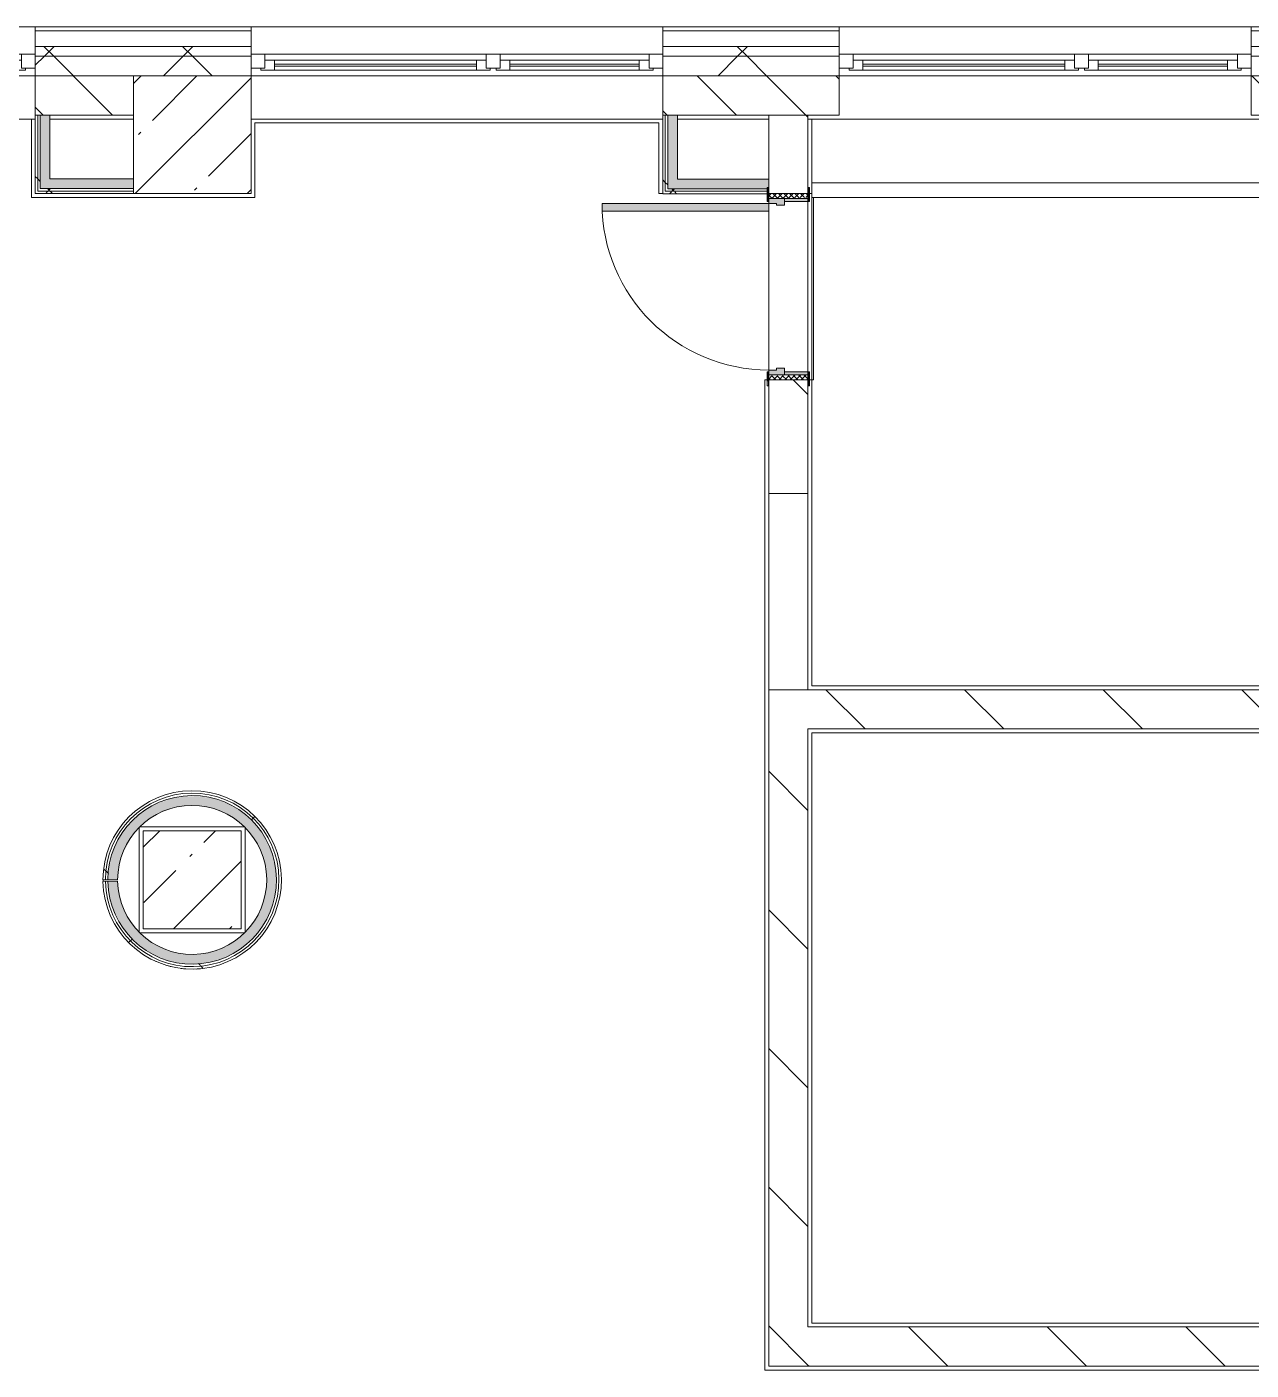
# Model space of a CAD drawing. Header units: millimetres. Extents: x -4005 to 195566, y -8553 to 29000.
# Drawn here: x 108310 to 114553, y 20500 to 27350 of the extents above; entities that cross this region are included whole.
import ezdxf

# ---------------------------------------------------------------- set-up
doc = ezdxf.new("R2010")
doc.units = ezdxf.units.MM
for name, color, linetype, lineweight, true_color in [('A-DOOR-2', 7, 'Continuous', 5, 0xaaaaaa), ('A-DOOR-3', 7, 'Continuous', 5, 0xe2e2e2), ('A-DOOR-FRAM-2', 7, 'Continuous', 5, 0xe2e2e2), ('A-DOOR-FRAM-3', 7, 'Continuous', 5, 0xaaaaaa), ('A-FLOR-2', 7, 'Continuous', 5, 0xaaaaaa), ('I-WALL-4', 7, 'Continuous', 5, 0xe7e7e7), ('I-WALL-5', 7, 'Continuous', 9, 0xe7e7e7)]:
    doc.layers.add(name, color=color, linetype=linetype, lineweight=lineweight, true_color=true_color)
for name, color, linetype, lineweight in [('A-GLAZ-2', 7, 'Continuous', 5), ('A-WALL', 7, 'Continuous', 9), ('A-WALL-2', 7, 'Continuous', 5), ('I-WALL-6', 7, 'Continuous', 5), ('S-COLS-3', 7, 'Continuous', 5)]:
    doc.layers.add(name, color=color, linetype=linetype, lineweight=lineweight)
pattern_1 = [(135, (60693.44, 0), (-353.5534, -353.5534), [])]
pattern_2 = [(45, (60693.44, 0), (-353.5534, 353.5534), []), (135, (60693.44, 0), (-353.5534, -353.5534), [])]
pattern_3 = [(45, (60693.44, 0), (-530.33, 530.33), []), (135, (60693.44, 0), (-530.33, -530.33), [])]

# ---------------------------------------------------------------- blocks, each defined once
blk = doc.blocks.new('BSC_Колонна _Прямоугольная - 500х500-V177-1_4_1_птичка')
at = {"layer": 'S-COLS-3'}
h = blk.add_hatch(dxfattribs=at)
h.set_pattern_fill('FP_216', color=256, style=0, pattern_type=2)
h.set_pattern_definition([(45, (-48460, -23000), (-285.123, 285.123), []), (45, (-48174.88, -23000), (-285.123, 285.123), [504.031, -100.806, 16.764, -84.042])])
h.paths.add_polyline_path([(188.6, -250), (250, -250), (250, 250), (-250, 250), (-245.1, -250), (117.5, -250)])
for p, q in [((250, 250), (-250, 250)), ((-250, 250), (-250, -250)), ((250, -250), (250, 250)), ((-250, -250), (250, -250))]:
    blk.add_line(p, q, dxfattribs=at)
blk = doc.blocks.new('120_Окно_СКБ_2Ст - 120_Окно_СКБ_2Ст 3100х2500 _мал_створка слева_-22273855-1_4_1_птичка')
at = {"layer": 'A-GLAZ-2'}
for p, q in [((-1550, -75), (-1550, -5)), ((-1550, -5), (-1480, -5)), ((1550, -5), (-1550, -5)), ((-1480, -5), (-1480, -75)), ((650, -35), (-1480, -35)), ((-1480, -35), (-1480, -75)), ((-1430, -85), (-1430, -35)), ((-1430, -55), (600, -55)), ((600, -65), (-1430, -65)), ((600, -85), (600, -35)), ((650, -75), (650, -5)), ((650, -5), (720, -5)), ((650, -75), (650, -35)), ((720, -5), (720, -75)), ((1480, -35), (720, -35)), ((720, -35), (720, -75)), ((770, -85), (770, -35)), ((770, -55), (1430, -55)), ((1430, -65), (770, -65)), ((1430, -85), (1430, -35)), ((1480, -75), (1480, -5)), ((1480, -5), (1550, -5)), ((1480, -75), (1480, -35)), ((1550, -5), (1550, -75)), ((-1480, -75), (-1550, -75)), ((-1550, -75), (-1500, -75)), ((-1480, -75), (-1500, -75)), ((-1500, -75), (-1500, -85)), ((-1500, -85), (670, -85)), ((670, -85), (-1500, -85)), ((720, -75), (650, -75)), ((670, -75), (650, -75)), ((670, -75), (700, -75)), ((670, -85), (670, -75)), ((720, -75), (700, -75)), ((700, -75), (700, -85)), ((700, -85), (1500, -85)), ((1500, -85), (700, -85)), ((1550, -75), (1480, -75)), ((1500, -75), (1480, -75)), ((1500, -75), (1550, -75)), ((1500, -85), (1500, -75))]:
    blk.add_line(p, q, dxfattribs=at)
blk = doc.blocks.new('120_Окно_СКБ_2Ст - 120_Окно_СКБ_2Ст 2100х2400 _мал створка справа_-19092174-1_4_1_птичка')
at = {"layer": 'A-GLAZ-2'}
for p, q in [((-1050, -75), (-1050, -5)), ((-1050, -5), (-980, -5)), ((1050, -5), (-1050, -5)), ((-980, -5), (-980, -75)), ((150, -35), (-980, -35)), ((-980, -35), (-980, -75)), ((-930, -85), (-930, -35)), ((-930, -55), (100, -55)), ((100, -65), (-930, -65)), ((100, -85), (100, -35)), ((150, -75), (150, -5)), ((150, -5), (220, -5)), ((150, -75), (150, -35)), ((220, -5), (220, -75)), ((980, -35), (220, -35)), ((220, -35), (220, -75)), ((270, -85), (270, -35)), ((270, -55), (930, -55)), ((930, -65), (270, -65)), ((930, -85), (930, -35)), ((980, -75), (980, -5)), ((980, -5), (1050, -5)), ((980, -75), (980, -35)), ((1050, -5), (1050, -75)), ((-980, -75), (-1050, -75)), ((-1050, -75), (-1000, -75)), ((-980, -75), (-1000, -75)), ((-1000, -75), (-1000, -85)), ((-1000, -85), (170, -85)), ((170, -85), (-1000, -85)), ((220, -75), (150, -75)), ((170, -75), (150, -75)), ((170, -75), (200, -75)), ((170, -85), (170, -75)), ((220, -75), (200, -75)), ((200, -75), (200, -85)), ((200, -85), (1000, -85)), ((1000, -85), (200, -85)), ((1050, -75), (980, -75)), ((1000, -75), (980, -75)), ((1000, -75), (1050, -75)), ((1000, -85), (1000, -75))]:
    blk.add_line(p, q, dxfattribs=at)
blk = doc.blocks.new('110_Дверь_СКБ_1Ст_Внутренняя1 - Д-26л 950х2100 EIW30-32941023-1_4_1_птичка')
at = {"layer": 'A-DOOR-2'}
h = blk.add_hatch(dxfattribs=at)
h.set_pattern_fill('FP_71', color=256, style=0, pattern_type=2)
h.set_pattern_definition([(135, (1826.41, 164.685), (-14.14214, -14.14214), []), (225, (1826.41, 164.685), (14.14214, -14.14214), [])])
h.paths.add_polyline_path([(462.5, 100), (467.5, -100), (487.5, -100), (487.5, 100)])
at = {"layer": 'A-DOOR-3'}
h = blk.add_hatch(color=256, dxfattribs=at)
h.paths.add_polyline_path([(-437.5, 92.9), (-437.5, 20), (-402.5, 20), (-407.2, 60), (-412.5, 65.8), (-412.5, 100), (-437.5, 94.9), (-437.5, 94)])
h.paths.add_polyline_path([(427.5, 20), (462.5, 20), (462.5, 100), (437.5, 100), (437.5, 60), (427.5, 60), (427.5, 44)])
at = {"layer": 'A-DOOR-FRAM-2'}
for points in [[(397.5, 120), (397.5, 100), (437.5, 100), (437.5, 950), (397.5, 950), (397.5, 608.8)], [(-492.5, 100), (-422.5, 100), (-422.5, 108), (-492.5, 102.9)], [(447.5, 100), (517.5, 100), (517.5, 108), (447.5, 108)], [(-437.5, -3.2), (-437.5, -100), (-422.5, -100), (-422.5, 20), (-437.5, 20)], [(447.5, 20), (447.5, -100), (462.5, -100), (462.5, 20)], [(-492.5, -100), (-492.5, -108), (-422.5, -108), (-422.5, -100), (-462.5, -100)], [(447.5, -108), (517.5, -108), (517.5, -100), (447.5, -100)]]:
    blk.add_hatch(color=256, dxfattribs=at).paths.add_polyline_path(points)
at = {"layer": 'A-DOOR-FRAM-3'}
h = blk.add_hatch(dxfattribs=at)
h.set_pattern_fill('FP_72', color=256, style=0, pattern_type=2)
h.set_pattern_definition([(45, (-296.384, 164.685), (-14.1421, 14.1421), []), (135, (-296.384, 164.685), (-14.1421, -14.1421), [])])
h.paths.add_polyline_path([(-462.5, -100), (-437.5, -100), (-443.3, 100), (-462.5, 100), (-462.5, -3.2)])
at = {"layer": 'A-DOOR-2'}
for p, q in [((437.5, 950), (397.5, 950)), ((397.5, 950), (397.5, 100)), ((437.5, 100), (437.5, 950)), ((397.5, 100), (437.5, 100))]:
    blk.add_line(p, q, dxfattribs=at)
blk.add_arc((437.5, 100), 850, 90, 180, dxfattribs=at)
at = {"layer": 'A-DOOR-FRAM-3'}
for p, q in [((-422.5, 108), (-492.5, 108)), ((-492.5, 108), (-492.5, 100)), ((-492.5, 100), (-422.5, 100)), ((-437.5, 100), (-462.5, 100)), ((-462.5, 100), (-462.5, -100)), ((-412.5, 100), (-437.5, 100)), ((-437.5, 100), (-437.5, 20)), ((-437.5, -100), (-437.5, 100)), ((-422.5, 100), (-437.5, 100)), ((-437.5, 100), (-437.5, 99)), ((-437.5, 99), (-422.5, 99)), ((-422.5, 100), (-422.5, 108)), ((-422.5, 99), (-422.5, 100)), ((-412.5, 60), (-412.5, 100)), ((437.5, 100), (437.5, 60)), ((462.5, 100), (437.5, 100)), ((517.5, 108), (447.5, 108)), ((447.5, 108), (447.5, 100)), ((462.5, 100), (447.5, 100)), ((447.5, 100), (447.5, 99)), ((447.5, 100), (517.5, 100)), ((447.5, 99), (462.5, 99)), ((462.5, 20), (462.5, 100)), ((487.5, 100), (462.5, 100)), ((462.5, 100), (462.5, -100)), ((462.5, 99), (462.5, 100)), ((487.5, -100), (487.5, 100)), ((517.5, 100), (517.5, 108)), ((-437.5, 20), (-402.5, 20)), ((-422.5, 20), (-437.5, 20)), ((-437.5, 20), (-437.5, -100)), ((-422.5, -100), (-422.5, 20)), ((-402.5, 60), (-412.5, 60)), ((-402.5, 20), (-402.5, 60)), ((437.5, 60), (427.5, 60)), ((427.5, 60), (427.5, 20)), ((427.5, 20), (462.5, 20)), ((462.5, 20), (447.5, 20)), ((447.5, 20), (447.5, -100)), ((462.5, -100), (462.5, 20)), ((-422.5, -100), (-492.5, -100)), ((-492.5, -100), (-492.5, -108)), ((-492.5, -108), (-422.5, -108)), ((-462.5, -100), (-437.5, -100)), ((-437.5, -100), (-422.5, -100)), ((-422.5, -108), (-422.5, -100)), ((447.5, -100), (462.5, -100)), ((517.5, -100), (447.5, -100)), ((447.5, -100), (447.5, -108)), ((447.5, -108), (517.5, -108)), ((462.5, -100), (487.5, -100)), ((517.5, -108), (517.5, -100))]:
    blk.add_line(p, q, dxfattribs=at)
blk = doc.blocks.new('DOR_Проход в стене_Прямоугольный - 1000x1500-23441848-1_4_1_птичка')
at = {"layer": 'A-DOOR-2'}
for p, q in [((500, 100), (-500, 100)), ((500, -100), (-500, -100))]:
    blk.add_line(p, q, dxfattribs=at)
blk = doc.blocks.new('Зашивка приборов отопления7 - Зашивка приборов отопления-33277170-1_4_1_птичка')
at = {"layer": 'A-WALL-2'}
for p, q in [((51619.5, 26880), (51619.5, 26555)), ((54140, 26880), (51619.5, 26880)), ((54140, 26555), (54140, 26880)), ((51619.5, 26555), (54140, 26555)), ((54140, 26555), (51619.5, 26555)), ((51619.5, 26555), (51619.5, 26480)), ((54140, 26480), (54140, 26555)), ((51619.5, 26480), (54140, 26480))]:
    blk.add_line(p, q, dxfattribs=at)

msp = doc.modelspace()

# ---------------------------------------------------------------- hatches: boundary and pattern name
at = {"layer": 'A-WALL-2'}
h = msp.add_hatch(dxfattribs=at)
h.set_pattern_fill('FP_172', color=256, style=0, pattern_type=2)
h.set_pattern_definition(pattern_2)
h.paths.add_polyline_path([(145443.4, 27200), (145663.4, 27200), (145663.4, 27250), (141043.4, 27250), (141043.4, 27200), (145441.7, 27200)])
h.paths.add_polyline_path([(127803.4, 27200), (127803.4, 27250), (126853.4, 27250), (126853.4, 27200), (127453.4, 27200)])
h.paths.add_polyline_path([(131003.4, 27200), (131503.4, 27200), (131503.4, 27250), (128903.4, 27250), (128903.4, 27200), (128977.5, 27200)])
h.paths.add_polyline_path([(133603.4, 27200), (134943.4, 27200), (134943.4, 27250), (133603.4, 27250), (133603.4, 27210)])
h.paths.add_polyline_path([(137943.4, 27200), (137943.4, 27250), (137043.4, 27250), (137043.4, 27200), (137443.4, 27200)])
h.paths.add_polyline_path([(121453.4, 27200), (121753.4, 27200), (121753.4, 27250), (120698.4, 27250), (120698.4, 27200)])
h.paths.add_polyline_path([(118398.4, 27200), (118398.4, 27250), (117553.4, 27250), (117553.4, 27200), (118243.4, 27200)])
h.paths.add_polyline_path([(114853.4, 27200), (115453.4, 27200), (115453.4, 27250), (114553.4, 27250), (114553.4, 27200)])
h.paths.add_polyline_path([(112196.6, 27200), (112453.4, 27200), (112453.4, 27250), (111553.4, 27250), (111553.4, 27200)])
h.paths.add_polyline_path([(109050.2, 27200), (109453.4, 27200), (109453.4, 27250), (108353.4, 27250), (108353.4, 27200), (108853.4, 27200)])
h.paths.add_polyline_path([(103806.2, 27200), (105253.4, 27200), (105253.4, 27250), (102853.4, 27250), (102853.4, 27200), (103473.4, 27200)])
h = msp.add_hatch(dxfattribs=at)
h.set_pattern_fill('FP_172', color=256, style=0, pattern_type=2)
h.set_pattern_definition(pattern_2)
h.paths.add_polyline_path([(103453.4, 27100), (105253.4, 27100), (105253.4, 27200), (102853.4, 27200), (102853.4, 27100)])
h.paths.add_polyline_path([(114553.4, 27100), (115453.4, 27100), (115453.4, 27200), (114553.4, 27200), (114553.4, 27140)])
h.paths.add_polyline_path([(144793.4, 27100), (145663.4, 27100), (145658.9, 27200), (141043.4, 27198.1), (141043.4, 27100), (144709.5, 27100)])
h.paths.add_polyline_path([(112293.4, 27100), (112453.4, 27100), (112453.4, 27200), (111553.4, 27200), (111553.4, 27100), (112196.6, 27100)])
h.paths.add_polyline_path([(117553.4, 27100), (118398.4, 27100), (118398.4, 27200), (117553.4, 27200), (117553.4, 27140)])
h.paths.add_polyline_path([(120698.4, 27100), (121753.4, 27100), (121753.4, 27200), (120698.4, 27200), (120698.4, 27140)])
h.paths.add_polyline_path([(126853.4, 27100), (127771.4, 27102), (127771.4, 27110), (127803.4, 27110), (127803.4, 27200), (126853.4, 27200), (126853.4, 27140)])
h.paths.add_polyline_path([(109453.4, 27100), (109453.4, 27200), (108353.4, 27200), (108353.4, 27100), (109050.2, 27100)])
h.paths.add_polyline_path([(137443.4, 27100), (137943.4, 27100), (137943.4, 27200), (137043.4, 27200), (137043.4, 27100), (137367.9, 27100)])
h.paths.add_polyline_path([(134233.4, 27100), (134943.4, 27100), (134943.4, 27200), (133603.4, 27200), (133603.4, 27100), (134221.5, 27100)])
h.paths.add_polyline_path([(128903.4, 27100), (131503.4, 27100), (131503.4, 27200), (128903.4, 27200), (128903.4, 27110), (128935.4, 27110), (128935.4, 27102), (128903.4, 27102)])
h = msp.add_hatch(dxfattribs=at)
h.set_pattern_fill('FP_154', color=256, style=0, pattern_type=2)
h.set_pattern_definition([(135, (60693.44, 0), (-176.7767, -176.7767), [])])
h.paths.add_polyline_path([(128899.4, 26900), (131003.4, 26900), (131003.4, 27100), (128899.4, 27100)])
h.paths.add_polyline_path([(112293.4, 26900), (112453.4, 26900), (112453.4, 27100), (111553.4, 27100), (111553.4, 26900), (112196.6, 26900)])
h.paths.add_polyline_path([(114553.4, 26900), (114853.4, 26900), (114853.4, 27100), (114553.4, 27100), (114553.4, 26969.4)])
h.paths.add_polyline_path([(141343.4, 26900), (141343.4, 27100), (141043.4, 27100), (141043.4, 26900)])
h.paths.add_polyline_path([(137443.4, 26900), (137443.4, 27100), (137043.4, 27100), (137043.4, 26900), (137367.9, 26900)])
h.paths.add_polyline_path([(117553.4, 26900), (118398.4, 26900), (118398.4, 27100), (117553.4, 27100)])
h.paths.add_polyline_path([(121635.8, 26900), (121753.4, 26900), (121753.4, 27100), (121453.4, 27100), (121453.4, 26900)])
h.paths.add_polyline_path([(103453.4, 26900), (105253.4, 26900), (105253.4, 27100), (103453.4, 27100), (103453.4, 27061.4)])
h.paths.add_polyline_path([(120853.4, 26900), (120853.4, 27100), (120698.4, 27100), (120698.4, 26900)])
h.paths.add_polyline_path([(134943.4, 26900), (134943.4, 27100), (134733.4, 27100), (134733.4, 26900)])
h.paths.add_polyline_path([(134233.4, 26900), (134233.4, 27100), (133603.4, 27100), (133603.4, 26900), (134221.5, 26900)])
h.paths.add_polyline_path([(127753.4, 26900), (127753.4, 27100), (127453.4, 27100), (127453.4, 26900)])
h.paths.add_polyline_path([(108353.4, 26900), (108853.4, 26900), (108853.4, 27100), (108353.4, 27100), (108353.4, 27079.6)])
at = {"layer": 'I-WALL-4'}
for points in [[(108428.4, 26525), (108428.4, 26900), (108378.4, 26900), (108378.4, 26525)], [(108769.9, 26525), (108853.4, 26525), (108853.4, 26575), (108428.4, 26575), (108428.4, 26525), (108753.8, 26525)], [(109141.4, 22570.2), (109214, 22574.3), (109284.9, 22590.6), (109359, 22623), (109427.8, 22670.4), (109483.7, 22726.9), (109527.5, 22790.9), (109556.7, 22855), (109574.6, 22920.4), (109582.2, 22969.6), (109579.3, 23052.9), (109560.3, 23134.8), (109543.8, 23180.3), (109494.5, 23259.9), (109454.9, 23305.7), (109395.5, 23354.3), (109329.5, 23391.1), (109258.9, 23415.7), (109185.4, 23427.6), (109100.8, 23425.2), (109036.5, 23412.3), (108967.7, 23386.2), (108902.6, 23347.4), (108868.5, 23322.1), (108818.3, 23269.4), (108777.7, 23209.1), (108745.8, 23134.8), (108729.6, 23072.5), (108724.8, 23000), (108773.5, 23000.8), (108780.9, 23072.6), (108798.3, 23134.8), (108844.2, 23218.3), (108888.2, 23270), (108926.9, 23303.9), (108991.7, 23342.4), (109061.1, 23367.1), (109133.2, 23377.9), (109185.4, 23377.5), (109258.9, 23363.6), (109325, 23337.4), (109360.7, 23318.5), (109423.4, 23266), (109461.7, 23221.5), (109494.5, 23167.7), (109520.8, 23094.2), (109531.6, 23037.6), (109531.6, 22965.9), (109516.7, 22891.4), (109494.5, 22833.5), (109463.4, 22780.2), (109403.4, 22715.5), (109342, 22671.8), (109284.9, 22644.9), (109214, 22626.4), (109175.9, 22620.7), (109108, 22622.7), (109041.5, 22636.8), (108975, 22664.9), (108903.4, 22715.7), (108871.5, 22745.2), (108830.7, 22799.4), (108797, 22870.8), (108779.5, 22937.7), (108773.5, 22992.8), (108723.5, 22991.8), (108731.1, 22919.5), (108755.4, 22839.5), (108800.1, 22757.6), (108829.5, 22718.1), (108896.3, 22657.1), (108961.4, 22617), (109016.6, 22593.6), (109069.1, 22578.3), (109121.2, 22572.5)]]:
    msp.add_hatch(color=256, dxfattribs=at).paths.add_polyline_path(points)
at = {"layer": 'I-WALL-5'}
for points in [[(111628.4, 26524), (111628.4, 26900), (111578.4, 26900), (111578.4, 26524)], [(111812.9, 26524), (112085.4, 26524), (112085.4, 26530), (112093.4, 26530), (112093.4, 26574), (111628.4, 26574), (111628.4, 26524)]]:
    msp.add_hatch(color=256, dxfattribs=at).paths.add_polyline_path(points)
at = {"layer": 'I-WALL-6'}
h = msp.add_hatch(dxfattribs=at)
h.set_pattern_fill('FP_250', color=256, style=0, pattern_type=2)
h.set_pattern_definition(pattern_3)
h.paths.add_polyline_path([(108353.4, 26500), (108365.9, 26500), (108365.9, 26900), (108353.4, 26900), (108353.4, 26575)])
h = msp.add_hatch(dxfattribs=at)
h.set_pattern_fill('FP_250', color=256, style=0, pattern_type=2)
h.set_pattern_definition(pattern_3)
h.paths.add_polyline_path([(108365.9, 26512.5), (108378.4, 26512.5), (108378.4, 26900), (108365.9, 26900), (108365.9, 26575)])
h = msp.add_hatch(dxfattribs=at)
h.set_pattern_fill('FP_250', color=256, style=0, pattern_type=2)
h.set_pattern_definition(pattern_3)
h.paths.add_polyline_path([(111553.4, 26499), (111565.9, 26500), (111565.9, 26900), (111553.4, 26900), (111553.4, 26500)])
h = msp.add_hatch(dxfattribs=at)
h.set_pattern_fill('FP_250', color=256, style=0, pattern_type=2)
h.set_pattern_definition(pattern_3)
h.paths.add_polyline_path([(111578.4, 26511.5), (111578.4, 26900), (111565.9, 26900), (111565.9, 26511.5)])
h = msp.add_hatch(dxfattribs=at)
h.set_pattern_fill('FP_171', color=256, style=0, pattern_type=2)
h.set_pattern_definition(pattern_1)
h.paths.add_polyline_path([(112196.6, 20520), (112293.4, 20520), (112293.4, 23970), (112093.4, 23970), (112093.4, 20520), (112104.9, 20520)])
h.paths.add_polyline_path([(112196.6, 24970), (112293.4, 24970), (112293.4, 25550), (112093.4, 25550), (112093.4, 24970)])
h.paths.add_polyline_path([(112293.4, 26500), (112293.4, 26900), (112093.4, 26895.5), (112093.4, 26500), (112196.6, 26500)])
h = msp.add_hatch(dxfattribs=at)
h.set_pattern_fill('FP_250', color=256, style=0, pattern_type=2)
h.set_pattern_definition(pattern_3)
h.paths.add_polyline_path([(108853.4, 26500), (108853.4, 26512.5), (108365.9, 26509.4), (108365.9, 26500), (108844.2, 26500)])
h = msp.add_hatch(dxfattribs=at)
h.set_pattern_fill('FP_250', color=256, style=0, pattern_type=2)
h.set_pattern_definition(pattern_3)
h.paths.add_polyline_path([(108747.1, 26512.5), (108853.4, 26512.5), (108853.4, 26525), (108378.4, 26525), (108378.4, 26512.5), (108428.4, 26512.5)])
h = msp.add_hatch(dxfattribs=at)
h.set_pattern_fill('FP_250', color=256, style=0, pattern_type=2)
h.set_pattern_definition(pattern_3)
h.paths.add_polyline_path([(112073.4, 26499), (112085.4, 26500), (112085.4, 26511.5), (111565.9, 26508.4), (111565.9, 26499), (111628.4, 26499)])
h = msp.add_hatch(dxfattribs=at)
h.set_pattern_fill('FP_250', color=256, style=0, pattern_type=2)
h.set_pattern_definition(pattern_3)
h.paths.add_polyline_path([(112073.4, 26511.5), (112085.4, 26511.7), (112085.4, 26524), (111578.4, 26524), (111578.4, 26511.5), (112007.4, 26511.5)])
h = msp.add_hatch(dxfattribs=at)
h.set_pattern_fill('FP_171', color=256, style=0, pattern_type=2)
h.set_pattern_definition(pattern_1)
h.paths.add_polyline_path([(115423.4, 23770), (116543.4, 23770), (116543.4, 23970), (112293.4, 23970), (112293.4, 23770), (114883.4, 23770)])
h = msp.add_hatch(dxfattribs=at)
h.set_pattern_fill('FP_250', color=256, style=0, pattern_type=2)
h.set_pattern_definition(pattern_3)
h.paths.add_polyline_path([(109122.5, 22546.1), (109215.7, 22550.5), (109292.1, 22568), (109366.7, 22599.7), (109427.7, 22638.7), (109476.5, 22681.1), (109522.8, 22735.9), (109558.7, 22794.2), (109586.6, 22861.9), (109603.3, 22934.1), (109606.9, 23021), (109592.9, 23112), (109568.6, 23182.4), (109536.1, 23243.5), (109493.9, 23299.8), (109432.4, 23357.5), (109373.9, 23396.3), (109315.7, 23423.8), (109259.1, 23442.3), (109185.6, 23453.6), (109095.4, 23450.1), (109029.9, 23437.1), (108962.4, 23412.3), (108884.7, 23365.5), (108833.5, 23322.1), (108777.7, 23254), (108747.9, 23204.3), (108717.3, 23124.8), (108704.5, 23072.7), (108700, 23000), (108710.9, 23000), (108724.8, 23103.7), (108747.9, 23173.2), (108777.7, 23231.4), (108818.3, 23287.5), (108868.5, 23337.6), (108926.9, 23379.4), (109019.1, 23420), (109061.1, 23432.5), (109133.2, 23442), (109236, 23433.2), (109310.9, 23411.9), (109373.6, 23382.1), (109437.3, 23337.4), (109492.3, 23282.2), (109534.3, 23222.2), (109566.4, 23154.7), (109586.5, 23083), (109594, 23040.4), (109589.5, 22934.8), (109571.8, 22860.7), (109547.2, 22801.1), (109512.4, 22743.1), (109465.6, 22687.8), (109403.4, 22636.4), (109341.6, 22600.8), (109269.6, 22574.3), (109196.7, 22560.8), (109108, 22561.4), (109041.5, 22573.4), (108970.7, 22598.6), (108903.4, 22636.7), (108848.4, 22681.4), (108797, 22740.4), (108768, 22783.7), (108731.1, 22873.3), (108718.1, 22923.3), (108706, 22991.5), (108698.5, 22991.3), (108706.2, 22916.6), (108738.9, 22816), (108771, 22756.1), (108823.5, 22688.9), (108874.7, 22642.2), (108933.9, 22603.1), (108999.3, 22573.3), (109066.7, 22554.5), (109121.8, 22546.2)])
h = msp.add_hatch(dxfattribs=at)
h.set_pattern_fill('FP_250', color=256, style=0, pattern_type=2)
h.set_pattern_definition(pattern_3)
h.paths.add_polyline_path([(109141, 22557.7), (109243, 22568.2), (109317.2, 22590.6), (109382.3, 22623), (109446.4, 22670.4), (109483.3, 22706.2), (109526.6, 22763.3), (109560.3, 22827.1), (109586.1, 22913.2), (109594.7, 22966.8), (109594, 23041.6), (109573.6, 23134.8), (109543.8, 23205.5), (109506.2, 23265.2), (109454.9, 23322.2), (109386.1, 23374.6), (109329.5, 23404.5), (109258.9, 23428.4), (109185.4, 23440), (109111, 23439.1), (109034.6, 23424.8), (108964.2, 23398.4), (108902.6, 23362.9), (108844.2, 23314.6), (108794.2, 23255.9), (108753.8, 23186.3), (108729.6, 23122), (108717.1, 23072.7), (108710.9, 23000), (108723.4, 23000), (108731.1, 23078.1), (108753.8, 23155.9), (108794.2, 23233.6), (108825.8, 23277.3), (108881.1, 23331.4), (108948.4, 23376.4), (109007, 23403.2), (109061.1, 23420), (109133.2, 23429.5), (109236, 23420.5), (109300.7, 23402.5), (109360.7, 23375.4), (109423.4, 23333), (109475, 23283.6), (109520, 23222.2), (109553.1, 23154.7), (109574.6, 23078.8), (109581.6, 23037.6), (109579.3, 22949.4), (109568.6, 22889.9), (109547.2, 22827.1), (109494.5, 22740.5), (109466.6, 22705.4), (109403.4, 22651.2), (109342, 22614.4), (109271, 22587.4), (109196.7, 22573.3), (109108, 22574), (109039.6, 22586.9), (108975, 22610.4), (108908, 22648.8), (108866.6, 22680.7), (108813.9, 22737.9), (108771, 22806.6), (108750.5, 22850.2), (108729.6, 22933.5), (108718.8, 22991.7), (108711, 22991.6), (108724.8, 22895.5), (108750.7, 22820.4), (108781.8, 22762.1), (108823.5, 22706.5), (108874.7, 22657.3), (108953.4, 22607), (109024.4, 22578.3), (109069.1, 22565.8), (109133.4, 22558.5)])
h = msp.add_hatch(dxfattribs=at)
h.set_pattern_fill('FP_171', color=256, style=0, pattern_type=2)
h.set_pattern_definition(pattern_1)
h.paths.add_polyline_path([(118603.4, 20520), (118823.4, 20520), (118823.4, 20720), (112293.4, 20720), (112293.4, 20520), (118023.4, 20520)])
at = {"layer": 'S-COLS-3'}
h = msp.add_hatch(dxfattribs=at)
h.set_pattern_fill('FP_153', color=256, style=0, pattern_type=2)
h.set_pattern_definition([(45, (60693.44, 0), (-285.123, 285.123), []), (45, (60978.57, 0), (-285.123, 285.123), [504.031, -100.806, 16.764, -84.042])])
h.paths.add_polyline_path([(109037.8, 26500), (109453.4, 26500), (109453.4, 27100), (108853.4, 27100), (108853.4, 26500), (108967.7, 26500)])

# ---------------------------------------------------------------- linework, layer by layer
at = {"layer": 'A-FLOR-2'}
for p, q in [((108333.4, 26480), (108333.4, 26880)), ((111533.4, 26860), (109473.4, 26860)), ((109473.4, 26860), (109473.4, 26480)), ((111533.4, 26500), (111533.4, 26860)), ((109473.4, 26480), (108333.4, 26480)), ((111554.4, 26500), (111533.4, 26500)), ((112312.9, 26500), (112301.4, 26500)), ((112313.4, 26480), (112313.4, 23990)), ((112321.4, 25550), (112321.4, 26480)), ((112073.4, 20500), (112073.4, 25550)), ((112073.4, 25550), (112085.4, 25550)), ((112301.4, 25550), (112321.4, 25550)), ((112313.4, 23990), (116563.4, 23990)), ((116563.4, 23750), (112313.4, 23750)), ((112313.4, 23750), (112313.4, 20740)), ((108883.4, 23265.4), (108883.4, 22734.2)), ((109419.9, 23270), (108888.2, 23270)), ((109423.4, 22733.3), (109423.4, 23266)), ((108888, 22730), (109420.6, 22730)), ((112313.4, 20740), (118603.4, 20740)), ((118603.4, 20500), (112073.4, 20500))]:
    msp.add_line(p, q, dxfattribs=at)
for start, end in [(180, 180.91321), (245.51396, 246.83006), (253.98466, 256.37721), (262.7207, 265.92436), (272.48204, 275.47151)]:
    msp.add_arc((109153.4, 22998.6), 453.6, start, end, dxfattribs=at)
at = {"layer": 'A-WALL'}
for p, q in [((109453.4, 27330), (108353.4, 27330)), ((112453.4, 27330), (111553.4, 27330)), ((115453.4, 27330), (114553.4, 27330)), ((109453.4, 27250), (108353.4, 27250)), ((109453.4, 27200), (108353.4, 27200)), ((112453.4, 27250), (111553.4, 27250)), ((112453.4, 27200), (111553.4, 27200)), ((115453.4, 27250), (114553.4, 27250)), ((115453.4, 27200), (114553.4, 27200)), ((108853.4, 27100), (108353.4, 27100)), ((108353.4, 27100), (108853.4, 27100)), ((112453.4, 27100), (111553.4, 27100)), ((111553.4, 27100), (112453.4, 27100)), ((114853.4, 27100), (114553.4, 27100)), ((114553.4, 27100), (114853.4, 27100)), ((108365.9, 26900), (108365.9, 26512.5)), ((108378.4, 26900), (108378.4, 26525)), ((111565.9, 26511.5), (111565.9, 26900)), ((111578.4, 26524), (111578.4, 26900)), ((112293.4, 26900), (112093.4, 26900)), ((108365.9, 26512.5), (108853.4, 26512.5)), ((108378.4, 26525), (108853.4, 26525)), ((112085.4, 26511.5), (111565.9, 26511.5)), ((112085.4, 26524), (111578.4, 26524))]:
    msp.add_line(p, q, dxfattribs=at)
for radius in [442.5, 430]:
    msp.add_arc((109153.4, 23000), radius, 181.09218, 180, dxfattribs=at)
at = {"layer": 'A-WALL-2'}
for p, q in [((102853.4, 27350), (111553.4, 27350)), ((108353.4, 27350), (108353.4, 27100)), ((109453.4, 27100), (109453.4, 27350)), ((111553.4, 27350), (111553.4, 27100)), ((111553.4, 27350), (127803.4, 27350)), ((112453.4, 27100), (112453.4, 27350)), ((114553.4, 27350), (114553.4, 27100)), ((108353.4, 27100), (105253.4, 27100)), ((108353.4, 27100), (108353.4, 26900)), ((108853.4, 26900), (108853.4, 27100)), ((111553.4, 27100), (108853.4, 27100)), ((111553.4, 27100), (111553.4, 26900)), ((112453.4, 26900), (112453.4, 27100)), ((114553.4, 27100), (112453.4, 27100)), ((114553.4, 27100), (114553.4, 26900)), ((108428.4, 26900), (108853.4, 26900)), ((111628.4, 26900), (112093.4, 26900)), ((112293.4, 26900), (112453.4, 26900)), ((114553.4, 26900), (114853.4, 26900))]:
    msp.add_line(p, q, dxfattribs=at)
at = {"layer": 'I-WALL-6'}
for p, q in [((105253.4, 27100), (108353.4, 27100)), ((109453.4, 27100), (111553.4, 27100)), ((112453.4, 27100), (114553.4, 27100)), ((108354.1, 26880), (103473.4, 26880)), ((108428.4, 26900), (108353.4, 26900)), ((108353.4, 26900), (108353.4, 26500)), ((108428.4, 26575), (108428.4, 26900)), ((108853.4, 26880), (108428.4, 26880)), ((111553.4, 26880), (109453.4, 26880)), ((111553.4, 26900), (111553.4, 26499)), ((111628.4, 26900), (111553.4, 26900)), ((111628.4, 26574), (111628.4, 26900)), ((112093.4, 26880), (111628.4, 26880)), ((112093.4, 26900), (112093.4, 26530)), ((112293.4, 26530), (112293.4, 26900)), ((114853.4, 26880), (112293.4, 26880)), ((108853.4, 26575), (108428.4, 26575)), ((108853.4, 26500), (108853.4, 26575)), ((112093.4, 26574), (111628.4, 26574)), ((112093.4, 26530), (112093.4, 26574)), ((108353.4, 26500), (108853.4, 26500)), ((111553.4, 26499), (112085.4, 26499)), ((112293.4, 26460), (112293.4, 25590)), ((112093.4, 25600), (112093.4, 26410)), ((112093.4, 25520), (112093.4, 20520)), ((112293.4, 25520), (112293.4, 23970)), ((112093.4, 24970), (112293.4, 24970)), ((116543.4, 23970), (112093.4, 23970)), ((112293.4, 20720), (112293.4, 23770)), ((112293.4, 23770), (116543.4, 23770)), ((108698.4, 23000), (108773.4, 23000)), ((108773.5, 22992.8), (108698.5, 22991.3)), ((118623.4, 20720), (112293.4, 20720)), ((112093.4, 20520), (118623.4, 20520))]:
    msp.add_line(p, q, dxfattribs=at)
for radius in [455, 380]:
    msp.add_arc((109153.4, 23000), radius, 181.09218, 180, dxfattribs=at)
at = {"layer": 'S-COLS-3'}
for p, q in [((109453.4, 27100), (108853.4, 27100)), ((108853.4, 27100), (108853.4, 26900)), ((109453.4, 26500), (109453.4, 27100)), ((108853.4, 26900), (108853.4, 26500)), ((108853.4, 26500), (109453.4, 26500))]:
    msp.add_line(p, q, dxfattribs=at)

# ---------------------------------------------------------------- block references
at = {"layer": 'A-DOOR-2', "rotation": 89.9999999999999}
for name, p in [('110_Дверь_СКБ_1Ст_Внутренняя1 - Д-26л 950х2100 EIW30-32941023-1_4_1_птичка', (112193.4, 26012.5)), ('DOR_Проход в стене_Прямоугольный - 1000x1500-23441848-1_4_1_птичка', (112193.4, 24470))]:
    msp.add_blockref(name, p, dxfattribs=at)
at = {"layer": 'A-GLAZ-2'}
for name, p in [('120_Окно_СКБ_2Ст - 120_Окно_СКБ_2Ст 3100х2500 _мал_створка слева_-22273855-1_4_1_птичка', (106803.4, 27215)), ('120_Окно_СКБ_2Ст - 120_Окно_СКБ_2Ст 2100х2400 _мал створка справа_-19092174-1_4_1_птичка', (110503.4, 27215)), ('120_Окно_СКБ_2Ст - 120_Окно_СКБ_2Ст 2100х2400 _мал створка справа_-19092174-1_4_1_птичка', (113503.4, 27215))]:
    msp.add_blockref(name, p, dxfattribs=at)
at = {"layer": 'A-WALL-2'}
msp.add_blockref('Зашивка приборов отопления7 - Зашивка приборов отопления-33277170-1_4_1_птичка', (60693.4, 0), dxfattribs=at)
at = {"layer": 'S-COLS-3'}
msp.add_blockref('BSC_Колонна _Прямоугольная - 500х500-V177-1_4_1_птичка', (109153.4, 23000), dxfattribs=at)

doc.saveas('drawing.dxf')
